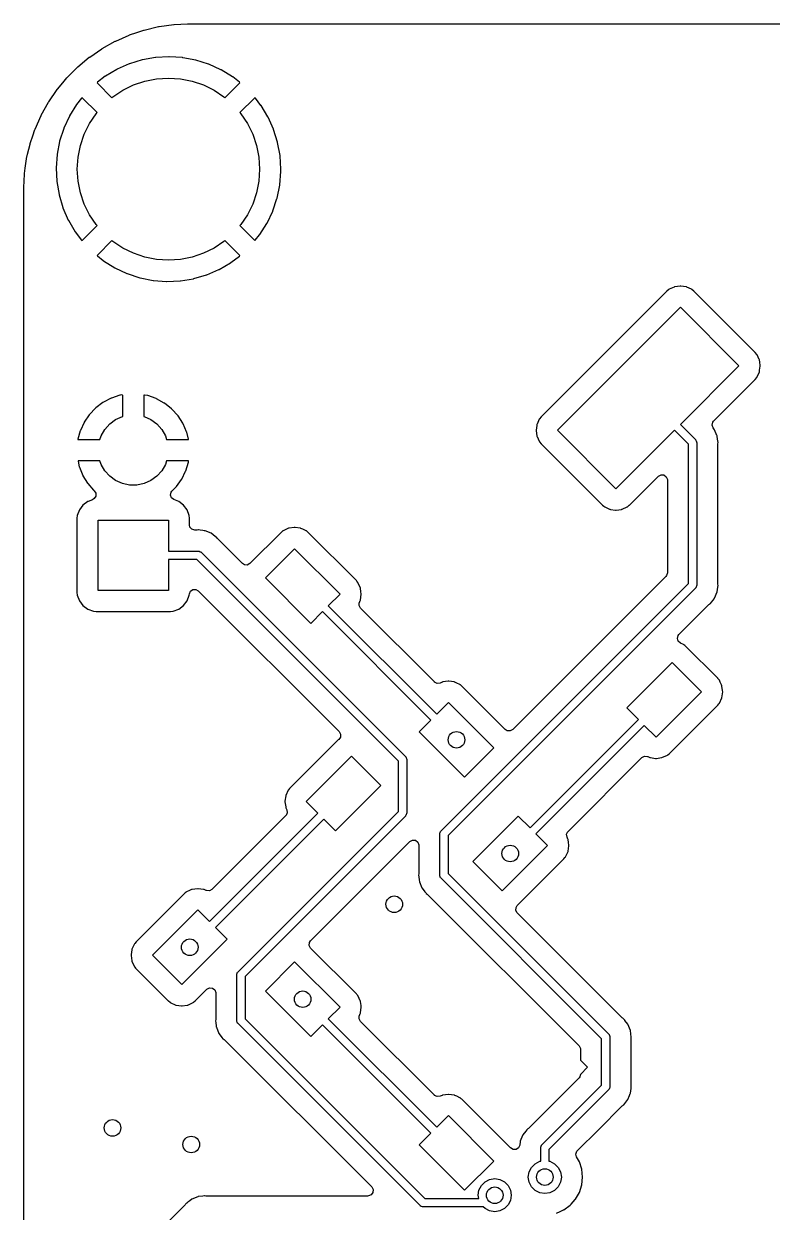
# Model space of a CAD drawing. Extents: x 1.41 to 5.4, y -5.53 to -2.36.
# Drawn here: x 1.412 to 2.123, y -3.49 to -2.36 of the extents above; entities that cross this region are included whole.
import ezdxf

# ---------------------------------------------------------------- set-up
doc = ezdxf.new("R2010")
doc.units = 0
doc.header["$MEASUREMENT"] = 0
doc.layers.add('BLACK', color=7, linetype='CONTINUOUS')

msp = doc.modelspace()

# ---------------------------------------------------------------- linework, layer by layer
at = {"layer": 'BLACK', "linetype": 'CONTINUOUS'}
for p, q in [((1.54025, -2.36249), (1.55417, -2.36054)), ((1.55417, -2.36054), (1.55463, -2.3605)), ((1.55463, -2.3605), (1.5672, -2.35992)), ((1.5672, -2.35992), (1.56819, -2.35997)), ((1.56819, -2.35997), (1.5683, -2.35999)), ((1.5683, -2.35999), (1.5683, -2.35999)), ((1.5683, -2.35999), (1.56865, -2.36005)), ((1.56865, -2.36005), (1.569, -2.36)), ((1.569, -2.36), (1.56989, -2.35988)), ((1.569, -2.36), (1.569, -2.36)), ((1.56989, -2.35988), (1.57054, -2.35984)), ((1.57054, -2.35984), (3.24154, -2.35984)), ((1.49905, -2.37623), (1.51191, -2.37055)), ((1.51191, -2.37055), (1.51234, -2.37038)), ((1.51234, -2.37038), (1.51901, -2.36815)), ((1.51901, -2.36815), (1.52567, -2.36591)), ((1.52567, -2.36591), (1.52611, -2.36579)), ((1.52611, -2.36579), (1.5398, -2.36257)), ((1.5398, -2.36257), (1.54025, -2.36249)), ((1.47437, -2.39146), (1.48597, -2.38351)), ((1.48597, -2.38351), (1.48636, -2.38327)), ((1.48636, -2.38327), (1.49864, -2.37643)), ((1.49864, -2.37643), (1.49905, -2.37623)), ((1.46319, -2.40071), (1.47401, -2.39173)), ((1.47401, -2.39173), (1.47437, -2.39146)), ((1.52414, -2.39422), (1.51213, -2.39788)), ((1.52443, -2.39415), (1.52414, -2.39422)), ((1.53679, -2.39196), (1.52443, -2.39415)), ((1.53709, -2.39192), (1.53679, -2.39196)), ((1.54962, -2.39123), (1.53709, -2.39192)), ((1.54992, -2.39123), (1.54962, -2.39123)), ((1.56245, -2.39205), (1.54992, -2.39123)), ((1.56275, -2.39209), (1.56245, -2.39205)), ((1.57509, -2.39441), (1.56275, -2.39209)), ((1.57538, -2.39449), (1.57509, -2.39441)), ((1.58735, -2.39827), (1.57538, -2.39449)), ((1.45291, -2.41096), (1.46285, -2.40102)), ((1.46285, -2.40102), (1.46319, -2.40071)), ((1.5001, -2.4032), (1.48931, -2.40962)), ((1.50036, -2.40306), (1.5001, -2.4032)), ((1.51184, -2.39798), (1.50036, -2.40306)), ((1.51213, -2.39788), (1.51184, -2.39798)), ((1.58763, -2.39838), (1.58735, -2.39827)), ((1.59906, -2.40358), (1.58763, -2.39838)), ((1.59932, -2.40371), (1.59906, -2.40358)), ((1.61004, -2.41025), (1.59932, -2.40371)), ((1.44362, -2.42212), (1.4488, -2.41588)), ((1.4488, -2.41588), (1.4526, -2.4113)), ((1.4526, -2.4113), (1.45291, -2.41096)), ((1.48175, -2.41542), (1.48141, -2.41588)), ((1.48141, -2.41588), (1.48167, -2.41635)), ((1.48167, -2.41635), (1.4955, -2.43018)), ((1.48906, -2.40978), (1.48175, -2.41542)), ((1.48931, -2.40962), (1.48906, -2.40978)), ((1.51607, -2.41801), (1.5268, -2.41437)), ((1.5268, -2.41437), (1.53791, -2.41216)), ((1.53791, -2.41216), (1.54921, -2.41142)), ((1.54921, -2.41142), (1.56052, -2.41216)), ((1.56052, -2.41216), (1.57163, -2.41437)), ((1.57163, -2.41437), (1.58236, -2.41801)), ((1.60292, -2.43018), (1.61671, -2.41639)), ((1.61029, -2.41042), (1.61004, -2.41025)), ((1.61668, -2.41546), (1.61029, -2.41042)), ((1.61699, -2.41588), (1.61668, -2.41546)), ((1.61671, -2.41639), (1.61699, -2.41588)), ((1.4354, -2.43408), (1.44335, -2.42248)), ((1.44335, -2.42248), (1.44362, -2.42212)), ((1.49649, -2.42932), (1.50591, -2.42302)), ((1.50591, -2.42302), (1.51607, -2.41801)), ((1.58236, -2.41801), (1.59252, -2.42302)), ((1.59252, -2.42302), (1.60194, -2.42932)), ((1.42832, -2.44675), (1.43516, -2.43447)), ((1.43516, -2.43447), (1.4354, -2.43408)), ((1.46175, -2.43674), (1.45516, -2.44743)), ((1.46192, -2.4365), (1.46175, -2.43674)), ((1.46665, -2.43056), (1.46192, -2.4365)), ((1.46707, -2.43026), (1.46665, -2.43056)), ((1.46758, -2.43054), (1.46707, -2.43026)), ((1.48136, -2.44432), (1.46758, -2.43054)), ((1.4955, -2.43018), (1.49649, -2.42932)), ((1.60194, -2.42932), (1.60292, -2.43018)), ((1.63089, -2.4305), (1.61707, -2.44432)), ((1.63135, -2.43024), (1.63089, -2.4305)), ((1.63181, -2.43058), (1.63135, -2.43024)), ((1.63714, -2.43742), (1.63181, -2.43058)), ((1.63731, -2.43766), (1.63714, -2.43742)), ((1.64379, -2.44842), (1.63731, -2.43766)), ((1.42244, -2.46002), (1.42812, -2.44716)), ((1.42812, -2.44716), (1.42832, -2.44675)), ((1.45502, -2.44769), (1.44976, -2.4591)), ((1.45516, -2.44743), (1.45502, -2.44769)), ((1.4742, -2.45472), (1.4805, -2.4453)), ((1.4805, -2.4453), (1.48136, -2.44432)), ((1.61707, -2.44432), (1.61793, -2.4453)), ((1.61793, -2.4453), (1.62422, -2.45472)), ((1.64393, -2.44868), (1.64379, -2.44842)), ((1.64907, -2.46014), (1.64393, -2.44868)), ((1.42031, -2.46629), (1.42227, -2.46045)), ((1.42227, -2.46045), (1.42244, -2.46002)), ((1.44965, -2.45938), (1.4458, -2.47133)), ((1.44976, -2.4591), (1.44965, -2.45938)), ((1.46919, -2.46489), (1.4742, -2.45472)), ((1.62422, -2.45472), (1.62923, -2.46489)), ((1.64917, -2.46042), (1.64907, -2.46014)), ((1.65289, -2.47241), (1.64917, -2.46042)), ((1.41768, -2.47422), (1.4178, -2.47378)), ((1.4178, -2.47378), (1.41817, -2.4727)), ((1.41817, -2.4727), (1.42031, -2.46629)), ((1.44573, -2.47162), (1.44335, -2.48394)), ((1.4458, -2.47133), (1.44573, -2.47162)), ((1.46555, -2.47561), (1.46919, -2.46489)), ((1.62923, -2.46489), (1.63288, -2.47561)), ((1.65297, -2.4727), (1.65289, -2.47241)), ((1.65522, -2.48505), (1.65297, -2.4727)), ((1.41446, -2.4879), (1.41542, -2.48385)), ((1.41542, -2.48385), (1.41768, -2.47422)), ((1.44331, -2.48424), (1.44242, -2.49676)), ((1.44335, -2.48394), (1.44331, -2.48424)), ((1.46334, -2.48673), (1.46555, -2.47561)), ((1.63288, -2.47561), (1.63509, -2.48673)), ((1.65526, -2.48535), (1.65522, -2.48505)), ((1.65602, -2.49794), (1.65526, -2.48535)), ((1.41316, -2.49706), (1.41438, -2.48835)), ((1.41438, -2.48835), (1.41446, -2.4879)), ((1.44242, -2.49676), (1.44242, -2.49706)), ((1.4626, -2.49803), (1.46334, -2.48673)), ((1.63509, -2.48673), (1.63583, -2.49803)), ((1.4118, -2.5156), (1.41239, -2.50273)), ((1.41239, -2.50273), (1.41243, -2.50228)), ((1.41243, -2.50228), (1.41316, -2.49706)), ((1.44242, -2.49706), (1.44304, -2.5096)), ((1.46334, -2.50934), (1.4626, -2.49803)), ((1.63583, -2.49803), (1.63509, -2.50934)), ((1.65497, -2.51293), (1.65599, -2.50036)), ((1.65599, -2.50036), (1.656, -2.50018)), ((1.656, -2.50018), (1.65602, -2.49812)), ((1.65602, -2.49812), (1.65602, -2.49794)), ((1.41173, -2.51895), (1.41179, -2.51819)), ((1.41173, -3.71657), (1.41173, -2.51895)), ((1.41179, -2.51819), (1.41188, -2.5176)), ((1.41183, -2.51647), (1.4118, -2.5156)), ((1.41194, -2.51725), (1.41183, -2.51647)), ((1.41188, -2.5176), (1.41194, -2.51725)), ((1.41188, -2.5176), (1.41188, -2.5176)), ((1.44304, -2.5096), (1.44307, -2.5099)), ((1.44307, -2.5099), (1.4452, -2.52227)), ((1.46555, -2.52045), (1.46334, -2.50934)), ((1.63509, -2.50934), (1.63288, -2.52045)), ((1.65241, -2.52553), (1.65493, -2.51323)), ((1.65493, -2.51323), (1.65497, -2.51293)), ((1.4452, -2.52227), (1.44527, -2.52256)), ((1.44527, -2.52256), (1.44887, -2.53459)), ((1.46919, -2.53118), (1.46555, -2.52045)), ((1.63288, -2.52045), (1.62923, -2.53118)), ((1.64836, -2.53773), (1.65233, -2.52582)), ((1.65233, -2.52582), (1.65241, -2.52553)), ((1.44887, -2.53459), (1.44897, -2.53487)), ((1.44897, -2.53487), (1.45399, -2.54638)), ((1.4742, -2.54134), (1.46919, -2.53118)), ((1.4805, -2.55076), (1.4742, -2.54134)), ((1.62422, -2.54134), (1.61793, -2.55076)), ((1.62923, -2.53118), (1.62422, -2.54134)), ((1.64287, -2.54935), (1.64825, -2.53801)), ((1.64825, -2.53801), (1.64836, -2.53773)), ((1.45399, -2.54638), (1.45412, -2.54665)), ((1.45412, -2.54665), (1.46048, -2.55747)), ((1.46752, -2.56558), (1.48136, -2.55174)), ((1.48136, -2.55174), (1.4805, -2.55076)), ((1.61793, -2.55076), (1.61707, -2.55174)), ((1.61707, -2.55174), (1.63084, -2.56551)), ((1.63603, -2.56023), (1.64273, -2.54961)), ((1.64273, -2.54961), (1.64287, -2.54935)), ((1.46048, -2.55747), (1.46065, -2.55772)), ((1.46065, -2.55772), (1.46659, -2.56551)), ((1.63176, -2.56551), (1.63586, -2.56047)), ((1.63586, -2.56047), (1.63603, -2.56023)), ((1.46659, -2.56551), (1.46705, -2.56584)), ((1.46705, -2.56584), (1.46752, -2.56558)), ((1.4955, -2.56588), (1.48173, -2.57966)), ((1.49649, -2.56675), (1.4955, -2.56588)), ((1.50591, -2.57304), (1.49649, -2.56675)), ((1.51607, -2.57805), (1.50591, -2.57304)), ((1.59252, -2.57304), (1.58236, -2.57805)), ((1.60194, -2.56675), (1.59252, -2.57304)), ((1.60292, -2.56588), (1.60194, -2.56675)), ((1.61677, -2.57973), (1.60292, -2.56588)), ((1.63084, -2.56551), (1.63135, -2.5658)), ((1.63135, -2.5658), (1.63176, -2.56551)), ((1.48173, -2.57966), (1.48144, -2.58017)), ((1.48144, -2.58017), (1.48174, -2.58058)), ((1.48174, -2.58058), (1.48722, -2.585)), ((1.48722, -2.585), (1.48747, -2.58517)), ((1.48747, -2.58517), (1.49812, -2.59182)), ((1.5268, -2.58169), (1.51607, -2.57805)), ((1.53791, -2.5839), (1.5268, -2.58169)), ((1.54921, -2.58465), (1.53791, -2.5839)), ((1.56052, -2.5839), (1.54921, -2.58465)), ((1.57163, -2.58169), (1.56052, -2.5839)), ((1.58236, -2.57805), (1.57163, -2.58169)), ((1.59733, -2.59338), (1.60819, -2.58707)), ((1.60819, -2.58707), (1.60844, -2.58691)), ((1.60844, -2.58691), (1.6167, -2.58066)), ((1.6167, -2.58066), (1.61704, -2.58022)), ((1.61704, -2.58022), (1.61677, -2.57973)), ((1.49812, -2.59182), (1.49838, -2.59196)), ((1.49838, -2.59196), (1.50976, -2.59728)), ((1.50976, -2.59728), (1.51004, -2.59739)), ((1.51004, -2.59739), (1.52197, -2.6013)), ((1.58553, -2.59847), (1.59707, -2.59351)), ((1.59707, -2.59351), (1.59733, -2.59338)), ((1.52197, -2.6013), (1.52226, -2.60137)), ((1.52226, -2.60137), (1.53457, -2.60382)), ((1.53457, -2.60382), (1.53487, -2.60386)), ((1.53487, -2.60386), (1.54739, -2.60482)), ((1.54739, -2.60482), (1.54768, -2.60482)), ((1.54768, -2.60482), (1.56023, -2.60426)), ((1.56023, -2.60426), (1.56052, -2.60423)), ((1.56052, -2.60423), (1.57291, -2.60217)), ((1.57291, -2.60217), (1.5732, -2.6021)), ((1.5732, -2.6021), (1.58525, -2.59857)), ((1.58525, -2.59857), (1.58553, -2.59847)), ((2.03533, -2.60921), (2.03035, -2.60992)), ((2.03568, -2.60916), (2.03533, -2.60921)), ((2.03603, -2.60921), (2.03568, -2.60916)), ((2.04101, -2.60992), (2.03603, -2.60921)), ((2.02286, -2.61389), (1.90326, -2.73349)), ((2.02478, -2.61235), (2.02286, -2.61389)), ((2.02506, -2.61222), (2.02478, -2.61235)), ((2.02507, -2.61222), (2.02506, -2.61222)), ((2.02968, -2.61012), (2.02507, -2.61222)), ((2.03, -2.60997), (2.02968, -2.61012)), ((2.02968, -2.61012), (2.02968, -2.61012)), ((2.03035, -2.60992), (2.03, -2.60997)), ((2.03035, -2.60992), (2.03035, -2.60992)), ((2.04136, -2.60997), (2.04101, -2.60992)), ((2.04101, -2.60992), (2.04101, -2.60992)), ((2.04168, -2.61012), (2.04136, -2.60997)), ((2.04629, -2.61222), (2.04168, -2.61012)), ((2.04168, -2.61012), (2.04168, -2.61012)), ((2.04658, -2.61235), (2.04629, -2.61222)), ((2.04629, -2.61222), (2.04629, -2.61222)), ((2.04849, -2.61389), (2.04658, -2.61235)), ((2.10685, -2.67225), (2.04849, -2.61389)), ((1.91876, -2.74631), (2.03568, -2.62939)), ((2.03568, -2.62939), (2.09136, -2.68506)), ((2.1084, -2.67417), (2.10685, -2.67225)), ((2.10852, -2.67445), (2.1084, -2.67417)), ((2.11062, -2.67907), (2.10852, -2.67445)), ((2.10852, -2.67445), (2.10852, -2.67445)), ((2.09136, -2.68506), (2.03568, -2.74074)), ((2.11077, -2.67939), (2.11062, -2.67907)), ((2.11082, -2.67974), (2.11077, -2.67939)), ((2.11104, -2.68127), (2.11082, -2.67974)), ((2.11082, -2.67974), (2.11082, -2.67974)), ((2.11098, -2.68928), (2.11153, -2.68541)), ((2.11158, -2.68506), (2.11104, -2.68127)), ((2.11153, -2.68541), (2.11158, -2.68506)), ((2.06724, -2.73749), (2.10685, -2.69788)), ((2.10685, -2.69788), (2.1084, -2.69596)), ((2.1084, -2.69596), (2.11077, -2.69074)), ((2.11077, -2.69074), (2.11098, -2.68928)), ((1.487, -2.71988), (1.48029, -2.72492)), ((1.48734, -2.71967), (1.487, -2.71988)), ((1.49478, -2.7158), (1.48734, -2.71967)), ((1.49515, -2.71564), (1.49478, -2.7158)), ((1.50312, -2.71303), (1.49515, -2.71564)), ((1.50352, -2.71294), (1.50312, -2.71303)), ((1.50503, -2.71271), (1.50352, -2.71294)), ((1.50559, -2.71279), (1.50503, -2.71271)), ((1.50575, -2.71331), (1.50559, -2.71279)), ((1.50575, -2.73326), (1.50575, -2.71331)), ((1.52593, -2.71281), (1.52575, -2.71339)), ((1.52575, -2.71339), (1.52575, -2.73326)), ((1.52645, -2.71275), (1.52593, -2.71281)), ((1.52925, -2.71325), (1.52645, -2.71275)), ((1.52964, -2.71336), (1.52925, -2.71325)), ((1.53755, -2.71616), (1.52964, -2.71336)), ((1.53792, -2.71632), (1.53755, -2.71616)), ((1.54526, -2.72037), (1.53792, -2.71632)), ((1.5456, -2.7206), (1.54526, -2.72037)), ((1.55218, -2.7258), (1.5456, -2.7206)), ((1.47394, -2.73156), (1.46922, -2.73849)), ((1.4742, -2.73125), (1.47394, -2.73156)), ((1.47999, -2.72519), (1.4742, -2.73125)), ((1.48029, -2.72492), (1.47999, -2.72519)), ((1.49902, -2.73618), (1.50541, -2.73333)), ((1.50541, -2.73333), (1.50575, -2.73326)), ((1.52575, -2.73326), (1.52609, -2.73333)), ((1.52609, -2.73333), (1.53248, -2.73618)), ((1.55247, -2.72607), (1.55218, -2.7258)), ((1.55812, -2.73227), (1.55247, -2.72607)), ((1.55836, -2.7326), (1.55812, -2.73227)), ((1.56292, -2.73964), (1.55836, -2.7326)), ((1.90326, -2.73349), (1.90172, -2.73541)), ((1.46902, -2.73884), (1.46549, -2.74645)), ((1.46922, -2.73849), (1.46902, -2.73884)), ((1.48867, -2.74549), (1.49336, -2.74029)), ((1.49336, -2.74029), (1.49902, -2.73618)), ((1.53248, -2.73618), (1.53814, -2.74029)), ((1.53814, -2.74029), (1.54282, -2.74549)), ((1.56311, -2.73999), (1.56292, -2.73964)), ((1.56645, -2.74768), (1.56311, -2.73999)), ((1.8992, -2.74161), (1.89853, -2.74631)), ((1.89929, -2.74098), (1.8992, -2.74161)), ((1.89934, -2.74063), (1.89929, -2.74098)), ((1.89929, -2.74098), (1.89929, -2.74098)), ((1.89949, -2.74031), (1.89934, -2.74063)), ((1.90159, -2.73569), (1.89949, -2.74031)), ((1.90172, -2.73541), (1.90159, -2.73569)), ((1.90159, -2.73569), (1.90159, -2.73569)), ((2.03568, -2.74074), (2.05003, -2.75509)), ((2.0658, -2.74141), (2.06636, -2.73868)), ((2.06681, -2.74402), (2.0658, -2.74141)), ((2.06636, -2.73868), (2.06724, -2.73749)), ((2.06817, -2.74579), (2.06681, -2.74402)), ((1.46535, -2.74683), (1.46316, -2.75469)), ((1.46316, -2.75469), (1.46322, -2.75502)), ((1.46322, -2.75502), (1.46371, -2.75516)), ((1.46371, -2.75516), (1.484, -2.75516)), ((1.46549, -2.74645), (1.46535, -2.74683)), ((1.484, -2.75516), (1.48518, -2.75155)), ((1.48518, -2.75155), (1.48867, -2.74549)), ((1.54282, -2.74549), (1.54632, -2.75155)), ((1.54632, -2.75155), (1.54749, -2.75516)), ((1.54749, -2.75516), (1.56765, -2.75516)), ((1.56658, -2.74807), (1.56645, -2.74768)), ((1.56824, -2.75464), (1.56658, -2.74807)), ((1.56765, -2.75516), (1.56818, -2.755)), ((1.56818, -2.755), (1.56824, -2.75464)), ((1.89853, -2.74631), (1.89858, -2.74666)), ((1.89858, -2.74666), (1.89929, -2.75162)), ((1.89929, -2.75162), (1.89934, -2.75199)), ((1.89934, -2.75199), (1.89949, -2.75231)), ((1.89949, -2.75231), (1.89949, -2.75231)), ((1.89949, -2.75231), (1.90152, -2.75678)), ((1.97443, -2.80199), (1.91876, -2.74631)), ((2.03011, -2.74631), (1.97443, -2.80199)), ((2.04331, -2.7595), (2.03011, -2.74631)), ((2.05003, -2.75509), (2.05017, -2.75537)), ((2.05017, -2.75537), (2.05043, -2.75556)), ((2.05043, -2.75556), (2.05071, -2.75644)), ((2.05071, -2.75644), (2.05113, -2.75726)), ((2.07044, -2.75128), (2.06817, -2.74579)), ((2.07058, -2.75162), (2.07044, -2.75128)), ((2.07063, -2.75194), (2.07058, -2.75162)), ((2.07099, -2.75469), (2.07063, -2.75194)), ((2.07063, -2.75194), (2.07063, -2.75194)), ((2.0712, -2.7563), (2.07099, -2.75469)), ((2.07141, -2.75787), (2.0712, -2.7563)), ((2.0712, -2.7563), (2.0712, -2.7563)), ((1.90152, -2.75678), (1.90172, -2.75721)), ((1.90172, -2.75721), (1.90326, -2.75912)), ((1.90326, -2.75912), (1.96162, -2.81748)), ((2.04331, -2.89207), (2.04331, -2.7595)), ((2.05113, -2.75726), (2.05108, -2.75757)), ((2.05108, -2.75757), (2.05118, -2.75787)), ((2.05118, -2.75787), (2.05118, -2.8937)), ((2.0712, -2.75977), (2.07124, -2.75912)), ((2.0712, -2.89181), (2.0712, -2.75977)), ((2.07124, -2.75912), (2.07126, -2.75902)), ((2.07126, -2.75902), (2.07141, -2.75787)), ((1.46337, -2.77531), (1.46332, -2.77571)), ((1.46332, -2.77571), (1.46451, -2.781)), ((1.46391, -2.77516), (1.46337, -2.77531)), ((1.484, -2.77516), (1.46391, -2.77516)), ((1.48518, -2.77877), (1.484, -2.77516)), ((1.48867, -2.78483), (1.48518, -2.77877)), ((1.54632, -2.77877), (1.54282, -2.78483)), ((1.54749, -2.77516), (1.54632, -2.77877)), ((1.56766, -2.77516), (1.54749, -2.77516)), ((1.56569, -2.78471), (1.56813, -2.77669)), ((1.56818, -2.77531), (1.56766, -2.77516)), ((1.56813, -2.77669), (1.56821, -2.77629)), ((1.56827, -2.77586), (1.56818, -2.77531)), ((1.56821, -2.77629), (1.56827, -2.77586)), ((1.46451, -2.781), (1.46463, -2.78139)), ((1.46463, -2.78139), (1.46779, -2.78916)), ((1.46779, -2.78916), (1.46797, -2.78952)), ((1.46797, -2.78952), (1.47235, -2.79667)), ((1.49336, -2.79003), (1.48867, -2.78483)), ((1.49902, -2.79414), (1.49336, -2.79003)), ((1.53814, -2.79003), (1.53248, -2.79414)), ((1.54282, -2.78483), (1.53814, -2.79003)), ((1.56182, -2.79261), (1.56554, -2.78509)), ((1.56554, -2.78509), (1.56569, -2.78471)), ((1.98725, -2.81748), (2.01482, -2.78991)), ((2.01482, -2.78991), (2.01727, -2.78857)), ((2.01727, -2.78857), (2.02006, -2.78877)), ((2.02006, -2.78877), (2.0223, -2.79045)), ((2.0223, -2.79045), (2.02327, -2.79307)), ((1.47235, -2.79667), (1.47259, -2.797)), ((1.47259, -2.797), (1.47808, -2.80333)), ((1.50541, -2.79698), (1.49902, -2.79414)), ((1.51225, -2.79844), (1.50541, -2.79698)), ((1.51925, -2.79844), (1.51225, -2.79844)), ((1.52609, -2.79698), (1.51925, -2.79844)), ((1.53248, -2.79414), (1.52609, -2.79698)), ((1.55248, -2.80404), (1.55646, -2.80007)), ((1.55646, -2.80007), (1.55672, -2.79976)), ((1.55672, -2.79976), (1.56161, -2.79295)), ((1.56161, -2.79295), (1.56182, -2.79261)), ((2.02327, -2.79307), (2.02329, -2.79342)), ((2.02329, -2.79342), (2.02329, -2.88172)), ((1.47714, -2.81224), (1.4729, -2.81383)), ((1.47872, -2.81128), (1.47714, -2.81224)), ((1.47808, -2.80333), (1.47837, -2.80362)), ((1.47837, -2.80362), (1.47856, -2.80378)), ((1.47856, -2.80378), (1.48012, -2.8061)), ((1.48018, -2.80889), (1.47872, -2.81128)), ((1.48012, -2.8061), (1.48018, -2.80889)), ((1.55103, -2.8079), (1.55163, -2.80517)), ((1.552, -2.81052), (1.55103, -2.8079)), ((1.55163, -2.80517), (1.55248, -2.80404)), ((1.55424, -2.8122), (1.552, -2.81052)), ((1.55893, -2.81395), (1.55424, -2.8122)), ((1.46454, -2.82198), (1.46253, -2.82735)), ((1.46798, -2.81739), (1.46454, -2.82198)), ((1.47257, -2.81395), (1.46798, -2.81739)), ((1.4729, -2.81383), (1.47257, -2.81395)), ((1.4729, -2.81383), (1.4729, -2.81383)), ((1.56351, -2.81739), (1.55893, -2.81395)), ((1.56695, -2.82198), (1.56351, -2.81739)), ((1.56897, -2.82735), (1.56695, -2.82198)), ((1.96162, -2.81748), (1.96172, -2.81757)), ((1.96172, -2.81757), (1.96172, -2.81757)), ((1.96172, -2.81757), (1.96277, -2.81841)), ((1.96277, -2.81841), (1.96354, -2.81903)), ((1.96354, -2.81903), (1.96382, -2.81915)), ((1.96382, -2.81915), (1.96382, -2.81915)), ((1.96382, -2.81915), (1.96844, -2.82125)), ((1.96844, -2.82125), (1.96876, -2.8214)), ((1.96876, -2.8214), (1.96911, -2.82145)), ((1.96911, -2.82145), (1.96911, -2.82145)), ((1.96911, -2.82145), (1.97408, -2.82216)), ((1.97408, -2.82216), (1.97443, -2.82221)), ((1.97443, -2.82221), (1.97478, -2.82216)), ((1.97478, -2.82216), (1.97976, -2.82145)), ((1.97976, -2.82145), (1.98011, -2.8214)), ((1.97976, -2.82145), (1.97976, -2.82145)), ((1.98011, -2.8214), (1.98043, -2.82125)), ((1.98043, -2.82125), (1.98505, -2.81915)), ((1.98505, -2.81915), (1.98533, -2.81903)), ((1.98505, -2.81915), (1.98505, -2.81915)), ((1.98533, -2.81903), (1.9861, -2.81841)), ((1.9861, -2.81841), (1.98714, -2.81757)), ((1.98714, -2.81757), (1.98725, -2.81748)), ((1.98714, -2.81757), (1.98714, -2.81757)), ((1.46253, -2.82735), (1.46226, -2.8298)), ((1.46226, -2.8298), (1.46226, -2.90052)), ((1.48228, -2.89862), (1.48228, -2.83169)), ((1.48228, -2.83169), (1.54921, -2.83169)), ((1.54921, -2.83169), (1.54921, -2.86122)), ((1.56923, -2.8298), (1.56897, -2.82735)), ((1.56923, -2.83624), (1.56923, -2.8298)), ((1.56968, -2.8383), (1.56923, -2.83624)), ((1.57151, -2.84041), (1.56968, -2.8383)), ((1.57419, -2.8412), (1.57151, -2.84041)), ((1.57586, -2.8412), (1.57419, -2.8412)), ((1.57651, -2.84116), (1.57586, -2.8412)), ((1.57776, -2.84099), (1.57651, -2.84116)), ((1.57808, -2.84104), (1.57776, -2.84099)), ((1.57933, -2.8412), (1.57808, -2.84104)), ((1.58202, -2.84156), (1.57933, -2.8412)), ((1.57933, -2.8412), (1.57933, -2.8412)), ((1.57933, -2.8412), (1.57933, -2.8412)), ((1.58325, -2.84172), (1.58202, -2.84156)), ((1.58369, -2.84177), (1.58325, -2.84172)), ((1.58401, -2.84182), (1.58369, -2.84177)), ((1.58369, -2.84177), (1.58369, -2.84177)), ((1.58984, -2.84423), (1.58401, -2.84182)), ((1.59359, -2.84711), (1.58984, -2.84423)), ((1.65629, -2.84335), (1.62657, -2.87307)), ((1.65695, -2.84282), (1.65629, -2.84335)), ((1.65797, -2.842), (1.65695, -2.84282)), ((1.65821, -2.84181), (1.65797, -2.842)), ((1.65797, -2.842), (1.65797, -2.842)), ((1.66343, -2.83943), (1.65821, -2.84181)), ((1.66378, -2.83938), (1.66343, -2.83943)), ((1.66876, -2.83867), (1.66378, -2.83938)), ((1.66378, -2.83938), (1.66378, -2.83938)), ((1.66911, -2.83862), (1.66876, -2.83867)), ((1.66946, -2.83867), (1.66911, -2.83862)), ((1.67443, -2.83938), (1.66946, -2.83867)), ((1.67478, -2.83943), (1.67443, -2.83938)), ((1.67443, -2.83938), (1.67443, -2.83938)), ((1.6751, -2.83958), (1.67478, -2.83943)), ((1.67694, -2.84041), (1.6751, -2.83958)), ((1.6751, -2.83958), (1.6751, -2.83958)), ((1.68, -2.84181), (1.67694, -2.84041)), ((1.68025, -2.842), (1.68, -2.84181)), ((1.68126, -2.84282), (1.68025, -2.842)), ((1.68025, -2.842), (1.68025, -2.842)), ((1.68192, -2.84335), (1.68126, -2.84282)), ((1.72775, -2.88918), (1.68192, -2.84335)), ((1.59484, -2.84807), (1.59359, -2.84711)), ((1.59359, -2.84711), (1.59359, -2.84711)), ((1.59504, -2.84833), (1.59484, -2.84807)), ((1.59561, -2.84907), (1.59504, -2.84833)), ((1.59604, -2.84956), (1.59561, -2.84907)), ((1.61955, -2.87307), (1.59604, -2.84956)), ((1.54921, -2.86122), (1.57776, -2.86122)), ((1.57613, -2.86909), (1.54921, -2.86909)), ((1.54921, -2.86909), (1.54921, -2.89862)), ((1.76772, -3.06069), (1.57613, -2.86909)), ((1.57776, -2.86122), (1.57806, -2.86132)), ((1.57806, -2.86132), (1.57837, -2.86127)), ((1.57837, -2.86127), (1.57919, -2.86169)), ((1.57919, -2.86169), (1.58007, -2.86197)), ((1.58007, -2.86197), (1.58026, -2.86223)), ((1.58026, -2.86223), (1.58054, -2.86237)), ((1.58054, -2.86237), (1.77444, -3.05627)), ((1.64127, -2.88669), (1.66911, -2.85885)), ((1.66911, -2.85885), (1.71226, -2.902)), ((1.62133, -2.87421), (1.61955, -2.87307)), ((1.62411, -2.87441), (1.62133, -2.87421)), ((1.62657, -2.87307), (1.62411, -2.87441)), ((1.68442, -2.92984), (1.64127, -2.88669)), ((1.72828, -2.88984), (1.72775, -2.88918)), ((1.7291, -2.89086), (1.72828, -2.88984)), ((1.7293, -2.8911), (1.7291, -2.89086)), ((1.7291, -2.89086), (1.7291, -2.89086)), ((1.73167, -2.89632), (1.7293, -2.8911)), ((1.80824, -3.12714), (2.04331, -2.89207)), ((2.02183, -2.88523), (1.94806, -2.95901)), ((2.0225, -2.8844), (2.02183, -2.88523)), ((2.02329, -2.88172), (2.0225, -2.8844)), ((2.07124, -2.89245), (2.0712, -2.89181)), ((1.46226, -2.90052), (1.46253, -2.90297)), ((1.46253, -2.90297), (1.46454, -2.90833)), ((1.54921, -2.89862), (1.48228, -2.89862)), ((1.56695, -2.90833), (1.56897, -2.90297)), ((1.56897, -2.90297), (1.56909, -2.90179)), ((1.56909, -2.90179), (1.57017, -2.89921)), ((1.57017, -2.89921), (1.57246, -2.89761)), ((1.57246, -2.89761), (1.57526, -2.89752)), ((1.57526, -2.89752), (1.57753, -2.89882)), ((1.57753, -2.89882), (1.71144, -3.03272)), ((1.71226, -2.902), (1.70112, -2.91313)), ((1.73172, -2.89667), (1.73167, -2.89632)), ((1.73167, -2.90767), (1.73248, -2.902)), ((1.73214, -2.89963), (1.73172, -2.89667)), ((1.73172, -2.89667), (1.73172, -2.89667)), ((1.73248, -2.902), (1.73214, -2.89963)), ((2.05003, -2.89648), (1.81496, -3.13155)), ((2.05017, -2.8962), (2.05003, -2.89648)), ((2.05043, -2.89601), (2.05017, -2.8962)), ((2.05071, -2.89514), (2.05043, -2.89601)), ((2.05113, -2.89432), (2.05071, -2.89514)), ((2.05118, -2.8937), (2.05108, -2.894)), ((2.05108, -2.894), (2.05113, -2.89432)), ((2.06817, -2.90578), (2.07058, -2.89995)), ((2.07058, -2.89995), (2.0712, -2.89527)), ((2.0712, -2.89527), (2.07141, -2.8937)), ((2.0712, -2.89527), (2.0712, -2.89527)), ((2.07141, -2.8937), (2.07124, -2.89245)), ((1.46454, -2.90833), (1.46798, -2.91292)), ((1.46798, -2.91292), (1.47257, -2.91636)), ((1.55893, -2.91636), (1.56351, -2.91292)), ((1.56351, -2.91292), (1.56695, -2.90833)), ((1.70112, -2.91313), (1.80412, -3.01614)), ((1.73036, -2.91294), (1.73055, -2.91015)), ((1.7317, -2.91539), (1.73036, -2.91294)), ((1.73055, -2.91015), (1.73069, -2.90983)), ((1.73069, -2.90983), (1.73152, -2.908)), ((1.73152, -2.908), (1.73167, -2.90767)), ((1.73152, -2.908), (1.73152, -2.908)), ((2.03428, -2.94055), (2.06284, -2.91198)), ((2.06284, -2.91198), (2.06333, -2.91155)), ((2.06333, -2.91155), (2.06407, -2.91098)), ((2.06407, -2.91098), (2.06433, -2.91079)), ((2.06433, -2.91079), (2.06529, -2.90953)), ((2.06529, -2.90953), (2.06672, -2.90767)), ((2.06529, -2.90953), (2.06529, -2.90953)), ((2.06672, -2.90767), (2.06768, -2.90642)), ((2.06768, -2.90642), (2.06817, -2.90578)), ((1.47257, -2.91636), (1.47794, -2.91838)), ((1.47794, -2.91838), (1.48039, -2.91864)), ((1.48039, -2.91864), (1.55111, -2.91864)), ((1.55111, -2.91864), (1.55356, -2.91838)), ((1.55356, -2.91838), (1.55893, -2.91636)), ((1.69555, -2.9187), (1.68442, -2.92984)), ((1.79856, -3.0217), (1.69555, -2.9187)), ((1.80186, -2.98556), (1.7317, -2.91539)), ((2.03282, -2.94406), (2.03361, -2.94138)), ((2.03362, -2.94674), (2.03282, -2.94406)), ((2.03361, -2.94138), (2.03428, -2.94055)), ((2.03573, -2.94857), (2.03362, -2.94674)), ((2.03871, -2.94993), (2.03573, -2.94857)), ((1.94806, -2.95901), (1.87633, -3.03074)), ((2.03895, -2.95012), (2.03871, -2.94993)), ((2.03997, -2.95094), (2.03895, -2.95012)), ((2.03895, -2.95012), (2.03895, -2.95012)), ((2.04063, -2.95147), (2.03997, -2.95094)), ((2.07115, -2.98199), (2.04063, -2.95147)), ((1.98466, -3.01012), (2.02781, -2.96697)), ((2.02781, -2.96697), (2.05565, -2.9948)), ((2.07123, -2.98209), (2.07115, -2.98199)), ((2.0725, -2.98366), (2.07123, -2.98209)), ((1.80212, -2.9858), (1.80186, -2.98556)), ((1.80466, -2.98696), (1.80212, -2.9858)), ((1.80742, -2.98657), (1.80466, -2.98696)), ((1.80926, -2.98573), (1.80742, -2.98657)), ((1.80958, -2.98559), (1.80926, -2.98573)), ((1.80926, -2.98573), (1.80926, -2.98573)), ((1.80993, -2.98554), (1.80958, -2.98559)), ((1.81491, -2.98483), (1.80993, -2.98554)), ((1.80993, -2.98554), (1.80993, -2.98554)), ((1.81526, -2.98478), (1.81491, -2.98483)), ((1.81561, -2.98483), (1.81526, -2.98478)), ((1.82059, -2.98554), (1.81561, -2.98483)), ((1.82094, -2.98559), (1.82059, -2.98554)), ((1.82059, -2.98554), (1.82059, -2.98554)), ((1.82126, -2.98573), (1.82094, -2.98559)), ((1.8231, -2.98657), (1.82126, -2.98573)), ((1.82126, -2.98573), (1.82126, -2.98573)), ((1.82616, -2.98796), (1.8231, -2.98657)), ((1.8264, -2.98816), (1.82616, -2.98796)), ((1.82658, -2.98831), (1.8264, -2.98816)), ((1.8264, -2.98816), (1.8264, -2.98816)), ((1.82808, -2.98951), (1.82658, -2.98831)), ((1.86931, -3.03074), (1.82808, -2.98951)), ((2.07269, -2.98391), (2.0725, -2.98366)), ((2.0725, -2.98366), (2.0725, -2.98366)), ((2.07352, -2.98573), (2.07269, -2.98391)), ((2.07469, -2.98831), (2.07352, -2.98573)), ((2.07506, -2.98913), (2.07469, -2.98831)), ((2.07511, -2.98948), (2.07506, -2.98913)), ((2.0757, -2.99354), (2.07511, -2.98948)), ((2.07511, -2.98948), (2.07511, -2.98948)), ((2.07588, -2.9948), (2.0757, -2.99354)), ((1.80412, -3.01614), (1.81526, -3.005)), ((1.81526, -3.005), (1.85841, -3.04815)), ((2.05565, -2.9948), (2.0125, -3.03795)), ((2.07269, -3.0057), (2.07506, -3.00048)), ((2.07506, -3.00048), (2.07588, -2.9948)), ((1.9958, -3.02125), (1.98466, -3.01012)), ((2.02532, -3.05345), (2.07115, -3.00762)), ((2.07115, -3.00762), (2.07224, -3.00626)), ((2.07224, -3.00626), (2.0725, -3.00594)), ((2.0725, -3.00594), (2.07269, -3.0057)), ((2.0725, -3.00594), (2.0725, -3.00594)), ((1.78742, -3.03284), (1.79856, -3.0217)), ((1.89279, -3.12425), (1.9958, -3.02125)), ((2.00137, -3.02682), (1.89836, -3.12982)), ((2.0125, -3.03795), (2.00137, -3.02682)), ((1.71258, -3.03796), (1.71104, -3.04009)), ((1.71144, -3.03272), (1.71278, -3.03517)), ((1.71278, -3.03517), (1.71258, -3.03796)), ((1.83057, -3.07599), (1.78742, -3.03284)), ((1.87108, -3.03188), (1.86931, -3.03074)), ((1.87387, -3.03208), (1.87108, -3.03188)), ((1.87633, -3.03074), (1.87387, -3.03208)), ((1.71046, -3.04055), (1.66463, -3.08638)), ((1.71104, -3.04009), (1.71046, -3.04055)), ((1.85841, -3.04815), (1.83057, -3.07599)), ((1.68013, -3.0992), (1.72328, -3.05605)), ((1.72328, -3.05605), (1.75112, -3.08389)), ((1.76772, -3.10861), (1.76772, -3.06069)), ((1.77444, -3.05627), (1.77458, -3.05655)), ((1.77458, -3.05655), (1.77484, -3.05674)), ((1.77484, -3.05674), (1.77512, -3.05762)), ((1.77512, -3.05762), (1.77554, -3.05844)), ((1.77554, -3.05844), (1.77549, -3.05875)), ((1.77549, -3.05875), (1.77559, -3.05906)), ((1.77559, -3.05906), (1.77559, -3.11024)), ((1.92894, -3.12756), (1.9991, -3.05739)), ((1.9991, -3.05739), (2.00156, -3.05605)), ((2.00156, -3.05605), (2.00435, -3.05625)), ((2.00435, -3.05625), (2.00467, -3.05638)), ((2.00467, -3.05638), (2.0065, -3.05722)), ((2.0065, -3.05722), (2.0065, -3.05722)), ((2.0065, -3.05722), (2.00683, -3.05737)), ((2.00683, -3.05737), (2.00717, -3.05742)), ((2.00717, -3.05742), (2.00717, -3.05742)), ((2.00717, -3.05742), (2.01215, -3.05813)), ((2.01215, -3.05813), (2.0125, -3.05818)), ((2.0125, -3.05818), (2.01285, -3.05813)), ((2.01285, -3.05813), (2.01783, -3.05742)), ((2.01783, -3.05742), (2.01818, -3.05737)), ((2.01783, -3.05742), (2.01783, -3.05742)), ((2.01818, -3.05737), (2.0234, -3.05499)), ((2.0234, -3.05499), (2.02364, -3.0548)), ((2.02364, -3.0548), (2.02521, -3.05353)), ((2.02364, -3.0548), (2.02364, -3.0548)), ((2.02521, -3.05353), (2.02532, -3.05345)), ((1.75112, -3.08389), (1.70797, -3.12704)), ((1.66067, -3.09387), (1.65995, -3.09885)), ((1.66072, -3.09352), (1.66067, -3.09387)), ((1.66067, -3.09387), (1.66067, -3.09387)), ((1.66309, -3.0883), (1.66072, -3.09352)), ((1.66329, -3.08806), (1.66309, -3.0883)), ((1.6642, -3.08692), (1.66329, -3.08806)), ((1.66329, -3.08806), (1.66329, -3.08806)), ((1.66463, -3.08638), (1.6642, -3.08692)), ((1.65995, -3.09885), (1.6599, -3.0992)), ((1.6599, -3.0992), (1.65995, -3.09955)), ((1.65995, -3.09955), (1.66064, -3.10434)), ((1.66064, -3.10434), (1.66072, -3.10488)), ((1.66072, -3.10488), (1.66086, -3.1052)), ((1.66086, -3.1052), (1.66086, -3.1052)), ((1.66086, -3.1052), (1.6617, -3.10704)), ((1.69127, -3.11034), (1.68013, -3.0992)), ((1.58826, -3.21334), (1.69127, -3.11034)), ((1.66069, -3.1126), (1.59052, -3.18276)), ((1.69683, -3.1159), (1.59383, -3.21891)), ((1.61533, -3.261), (1.76772, -3.10861)), ((1.77444, -3.11302), (1.62205, -3.26541)), ((1.66093, -3.11234), (1.66069, -3.1126)), ((1.66209, -3.1098), (1.66093, -3.11234)), ((1.6617, -3.10704), (1.66209, -3.1098)), ((1.70797, -3.12704), (1.69683, -3.1159)), ((1.77458, -3.11274), (1.77444, -3.11302)), ((1.77484, -3.11255), (1.77458, -3.11274)), ((1.77512, -3.11167), (1.77484, -3.11255)), ((1.77554, -3.11085), (1.77512, -3.11167)), ((1.77559, -3.11024), (1.77549, -3.11054)), ((1.77549, -3.11054), (1.77554, -3.11085)), ((1.83851, -3.15627), (1.88166, -3.11312)), ((1.88166, -3.11312), (1.89279, -3.12425)), ((1.80714, -3.12931), (1.80755, -3.12848)), ((1.80718, -3.12962), (1.80714, -3.12931)), ((1.80755, -3.12848), (1.80784, -3.12761)), ((1.80784, -3.12761), (1.8081, -3.12742)), ((1.8081, -3.12742), (1.80824, -3.12714)), ((1.92754, -3.13035), (1.9287, -3.12781)), ((1.9287, -3.12781), (1.92894, -3.12756)), ((1.6843, -3.23147), (1.7786, -3.13717)), ((1.7786, -3.13717), (1.78105, -3.13583)), ((1.78105, -3.13583), (1.78384, -3.13603)), ((1.78384, -3.13603), (1.78608, -3.13771)), ((1.78608, -3.13771), (1.78705, -3.14032)), ((1.78705, -3.14032), (1.78707, -3.14068)), ((1.78707, -3.14068), (1.78707, -3.1674)), ((1.80709, -3.12992), (1.80718, -3.12962)), ((1.80709, -3.16929), (1.80709, -3.12992)), ((1.81496, -3.13155), (1.81496, -3.16766)), ((1.89836, -3.12982), (1.9095, -3.14096)), ((1.92793, -3.13312), (1.92754, -3.13035)), ((1.92876, -3.13496), (1.92793, -3.13312)), ((1.92891, -3.13528), (1.92876, -3.13496)), ((1.92876, -3.13496), (1.92876, -3.13496)), ((1.92896, -3.13563), (1.92891, -3.13528)), ((1.92926, -3.13771), (1.92896, -3.13563)), ((1.92896, -3.13563), (1.92896, -3.13563)), ((1.92972, -3.14096), (1.92926, -3.13771)), ((1.9095, -3.14096), (1.86635, -3.18411)), ((1.92634, -3.1521), (1.92654, -3.15185)), ((1.92654, -3.15185), (1.92891, -3.14663)), ((1.92891, -3.14663), (1.92897, -3.14622)), ((1.92897, -3.14622), (1.92967, -3.14131)), ((1.92967, -3.14131), (1.92972, -3.14096)), ((1.86635, -3.18411), (1.83851, -3.15627)), ((1.8807, -3.19807), (1.92499, -3.15377)), ((1.92499, -3.15377), (1.92602, -3.1525)), ((1.92602, -3.1525), (1.92634, -3.1521)), ((1.92634, -3.1521), (1.92634, -3.1521)), ((1.78702, -3.16804), (1.78686, -3.16929)), ((1.78686, -3.16929), (1.78707, -3.17086)), ((1.78707, -3.1674), (1.78702, -3.16804)), ((1.78707, -3.17086), (1.78707, -3.17086)), ((1.78707, -3.17086), (1.78742, -3.17358)), ((1.78742, -3.17358), (1.78768, -3.17555)), ((1.80718, -3.16959), (1.80709, -3.16929)), ((1.80714, -3.16991), (1.80718, -3.16959)), ((1.80755, -3.17073), (1.80714, -3.16991)), ((1.80784, -3.17161), (1.80755, -3.17073)), ((1.8081, -3.17179), (1.80784, -3.17161)), ((1.80824, -3.17208), (1.8081, -3.17179)), ((1.96084, -3.32468), (1.80824, -3.17208)), ((1.81496, -3.16766), (1.96756, -3.32026)), ((1.56599, -3.18536), (1.56504, -3.18612)), ((1.56623, -3.18516), (1.56599, -3.18536)), ((1.56599, -3.18536), (1.56599, -3.18536)), ((1.56929, -3.18377), (1.56623, -3.18516)), ((1.57113, -3.18294), (1.56929, -3.18377)), ((1.57145, -3.18279), (1.57113, -3.18294)), ((1.57113, -3.18294), (1.57113, -3.18294)), ((1.5718, -3.18274), (1.57145, -3.18279)), ((1.57678, -3.18203), (1.5718, -3.18274)), ((1.5718, -3.18274), (1.5718, -3.18274)), ((1.57713, -3.18198), (1.57678, -3.18203)), ((1.57748, -3.18203), (1.57713, -3.18198)), ((1.58245, -3.18274), (1.57748, -3.18203)), ((1.5828, -3.18279), (1.58245, -3.18274)), ((1.58245, -3.18274), (1.58245, -3.18274)), ((1.58312, -3.18294), (1.5828, -3.18279)), ((1.58496, -3.18377), (1.58312, -3.18294)), ((1.58312, -3.18294), (1.58312, -3.18294)), ((1.58528, -3.1839), (1.58496, -3.18377)), ((1.58807, -3.1841), (1.58528, -3.1839)), ((1.59052, -3.18276), (1.58807, -3.1841)), ((1.78768, -3.17555), (1.7901, -3.18137)), ((1.7901, -3.18137), (1.7903, -3.18163)), ((1.7903, -3.18163), (1.7903, -3.18163)), ((1.7903, -3.18163), (1.79297, -3.18512)), ((1.79297, -3.18512), (1.79297, -3.18512)), ((1.79297, -3.18512), (1.79394, -3.18638)), ((1.56431, -3.18671), (1.51848, -3.23254)), ((1.56504, -3.18612), (1.56431, -3.18671)), ((1.79394, -3.18638), (1.7942, -3.18658)), ((1.7942, -3.18658), (1.79494, -3.18714)), ((1.79494, -3.18714), (1.79542, -3.18757)), ((1.79542, -3.18757), (1.93937, -3.33152)), ((1.53398, -3.24535), (1.57713, -3.2022)), ((1.57713, -3.2022), (1.58826, -3.21334)), ((1.87936, -3.20263), (1.87956, -3.19984)), ((1.8807, -3.20509), (1.87936, -3.20263)), ((1.87956, -3.19984), (1.8807, -3.19807)), ((1.98038, -3.30477), (1.8807, -3.20509)), ((1.59383, -3.21891), (1.60497, -3.23004)), ((1.60497, -3.23004), (1.56182, -3.27319)), ((1.51451, -3.24003), (1.51387, -3.24454)), ((1.51456, -3.23968), (1.51451, -3.24003)), ((1.51451, -3.24003), (1.51451, -3.24003)), ((1.51694, -3.23446), (1.51456, -3.23968)), ((1.51713, -3.23421), (1.51694, -3.23446)), ((1.5184, -3.23264), (1.51713, -3.23421)), ((1.51713, -3.23421), (1.51713, -3.23421)), ((1.51848, -3.23254), (1.5184, -3.23264)), ((1.68296, -3.23603), (1.68316, -3.23324)), ((1.6843, -3.23849), (1.68296, -3.23603)), ((1.68316, -3.23324), (1.6843, -3.23147)), ((1.72775, -3.28194), (1.6843, -3.23849)), ((1.51387, -3.24454), (1.51375, -3.24535)), ((1.51375, -3.24535), (1.5138, -3.2457)), ((1.5138, -3.2457), (1.51451, -3.25065)), ((1.51451, -3.25065), (1.51456, -3.25103)), ((1.51456, -3.25103), (1.51694, -3.25625)), ((1.56182, -3.27319), (1.53398, -3.24535)), ((1.64127, -3.27944), (1.66911, -3.25161)), ((1.66911, -3.25161), (1.71226, -3.29476)), ((1.51694, -3.25625), (1.51713, -3.25649)), ((1.51713, -3.25649), (1.51713, -3.25649)), ((1.51713, -3.25649), (1.51795, -3.25751)), ((1.51795, -3.25751), (1.51848, -3.25817)), ((1.51848, -3.25817), (1.549, -3.28869)), ((1.61417, -3.26378), (1.61427, -3.26348)), ((1.61417, -3.30754), (1.61417, -3.26378)), ((1.61422, -3.26316), (1.61464, -3.26234)), ((1.61427, -3.26348), (1.61422, -3.26316)), ((1.61464, -3.26234), (1.61493, -3.26147)), ((1.61493, -3.26147), (1.61518, -3.26128)), ((1.61518, -3.26128), (1.61533, -3.261)), ((1.58569, -3.27763), (1.58814, -3.27629)), ((1.58814, -3.27629), (1.59093, -3.27649)), ((1.62205, -3.26541), (1.62205, -3.30591)), ((1.57463, -3.28869), (1.58569, -3.27763)), ((1.59093, -3.27649), (1.59316, -3.27817)), ((1.59316, -3.27817), (1.59414, -3.28079)), ((1.59414, -3.28079), (1.59415, -3.28114)), ((1.59415, -3.28114), (1.59415, -3.30564)), ((1.68442, -3.32259), (1.64127, -3.27944)), ((1.72828, -3.2826), (1.72775, -3.28194)), ((1.7291, -3.28362), (1.72828, -3.2826)), ((1.7293, -3.28386), (1.7291, -3.28362)), ((1.7291, -3.28362), (1.7291, -3.28362)), ((1.72942, -3.28414), (1.7293, -3.28386)), ((1.73145, -3.28859), (1.72942, -3.28414)), ((1.549, -3.28869), (1.5491, -3.28877)), ((1.5491, -3.28877), (1.55068, -3.29004)), ((1.55068, -3.29004), (1.55068, -3.29004)), ((1.55068, -3.29004), (1.55092, -3.29023)), ((1.55092, -3.29023), (1.55614, -3.29261)), ((1.55614, -3.29261), (1.55649, -3.29266)), ((1.55649, -3.29266), (1.55649, -3.29266)), ((1.55649, -3.29266), (1.56147, -3.29337)), ((1.56147, -3.29337), (1.56182, -3.29342)), ((1.56182, -3.29342), (1.56217, -3.29337)), ((1.56217, -3.29337), (1.56714, -3.29266)), ((1.56714, -3.29266), (1.56749, -3.29261)), ((1.56714, -3.29266), (1.56714, -3.29266)), ((1.56749, -3.29261), (1.57271, -3.29023)), ((1.57271, -3.29023), (1.57295, -3.29004)), ((1.57295, -3.29004), (1.57453, -3.28877)), ((1.57295, -3.29004), (1.57295, -3.29004)), ((1.57453, -3.28877), (1.57463, -3.28869)), ((1.71226, -3.29476), (1.70112, -3.30589)), ((1.73167, -3.28908), (1.73145, -3.28859)), ((1.73172, -3.28943), (1.73167, -3.28908)), ((1.73222, -3.29293), (1.73172, -3.28943)), ((1.73172, -3.28943), (1.73172, -3.28943)), ((1.73175, -3.29989), (1.73243, -3.29511)), ((1.73248, -3.29476), (1.73222, -3.29293)), ((1.73243, -3.29511), (1.73248, -3.29476)), ((1.59411, -3.30629), (1.59395, -3.30754)), ((1.59395, -3.30754), (1.59399, -3.30786)), ((1.59399, -3.30786), (1.59415, -3.30911)), ((1.59415, -3.30564), (1.59411, -3.30629)), ((1.59415, -3.30911), (1.59415, -3.30911)), ((1.59415, -3.30911), (1.59465, -3.31286)), ((1.61427, -3.30784), (1.61417, -3.30754)), ((1.61422, -3.30815), (1.61427, -3.30784)), ((1.61464, -3.30897), (1.61422, -3.30815)), ((1.61493, -3.30985), (1.61464, -3.30897)), ((1.61518, -3.31004), (1.61493, -3.30985)), ((1.61533, -3.31032), (1.61518, -3.31004)), ((1.62205, -3.30591), (1.79274, -3.4766)), ((1.70112, -3.30589), (1.80412, -3.40889)), ((1.73036, -3.3057), (1.73055, -3.30291)), ((1.7317, -3.30815), (1.73036, -3.3057)), ((1.73055, -3.30291), (1.73069, -3.30259)), ((1.73069, -3.30259), (1.73152, -3.30075)), ((1.73152, -3.30075), (1.73167, -3.30043)), ((1.73152, -3.30075), (1.73152, -3.30075)), ((1.73167, -3.30043), (1.73175, -3.29989)), ((1.80186, -3.37832), (1.7317, -3.30815)), ((1.98087, -3.30519), (1.98038, -3.30477)), ((1.98131, -3.30554), (1.98087, -3.30519)), ((1.98186, -3.30596), (1.98131, -3.30554)), ((1.98206, -3.30622), (1.98186, -3.30596)), ((1.98274, -3.30711), (1.98206, -3.30622)), ((1.98206, -3.30622), (1.98206, -3.30622)), ((1.98283, -3.30722), (1.98274, -3.30711)), ((1.9857, -3.31096), (1.98283, -3.30722)), ((1.98283, -3.30722), (1.98283, -3.30722)), ((1.59465, -3.31286), (1.5947, -3.31323)), ((1.5947, -3.31323), (1.59477, -3.31379)), ((1.59477, -3.31379), (1.59718, -3.31962)), ((1.59718, -3.31962), (1.59738, -3.31988)), ((1.59738, -3.31988), (1.59738, -3.31988)), ((1.59738, -3.31988), (1.60006, -3.32337)), ((1.78833, -3.48332), (1.61533, -3.31032)), ((1.69555, -3.31146), (1.68442, -3.32259)), ((1.79856, -3.41446), (1.69555, -3.31146)), ((1.96756, -3.32026), (1.96771, -3.32055)), ((1.96771, -3.32055), (1.96796, -3.32073)), ((1.96796, -3.32073), (1.96825, -3.32161)), ((1.98812, -3.31679), (1.9857, -3.31096)), ((1.98894, -3.32305), (1.98812, -3.31679)), ((1.60006, -3.32337), (1.60006, -3.32337)), ((1.60006, -3.32337), (1.60102, -3.32462)), ((1.60102, -3.32462), (1.60128, -3.32482)), ((1.60128, -3.32482), (1.60202, -3.32539)), ((1.60202, -3.32539), (1.60251, -3.32582)), ((1.60251, -3.32582), (1.74231, -3.46561)), ((1.93937, -3.33152), (1.94071, -3.33397)), ((1.96084, -3.36866), (1.96084, -3.32468)), ((1.96825, -3.32161), (1.96867, -3.32243)), ((1.96867, -3.32243), (1.96862, -3.32274)), ((1.96862, -3.32274), (1.96872, -3.32305)), ((1.96872, -3.32305), (1.96872, -3.37029)), ((1.98874, -3.32494), (1.98878, -3.32429)), ((1.98874, -3.3684), (1.98874, -3.32494)), ((1.98878, -3.32429), (1.9889, -3.32337)), ((1.9889, -3.32337), (1.98894, -3.32305)), ((1.94071, -3.33397), (1.94082, -3.33502)), ((1.94082, -3.33502), (1.94082, -3.34515)), ((1.94749, -3.35182), (1.94074, -3.35858)), ((1.94082, -3.34515), (1.94749, -3.35182)), ((1.93937, -3.36182), (1.89124, -3.40995)), ((1.94003, -3.36099), (1.93937, -3.36182)), ((1.94074, -3.35858), (1.94003, -3.36099)), ((1.81491, -3.37758), (1.80993, -3.3783)), ((1.81526, -3.37753), (1.81491, -3.37758)), ((1.81561, -3.37758), (1.81526, -3.37753)), ((1.82059, -3.3783), (1.81561, -3.37758)), ((1.90406, -3.42544), (1.96084, -3.36866)), ((1.96756, -3.37307), (1.91078, -3.42986)), ((1.96771, -3.37279), (1.96756, -3.37307)), ((1.96796, -3.3726), (1.96771, -3.37279)), ((1.96825, -3.37173), (1.96796, -3.3726)), ((1.96867, -3.37091), (1.96825, -3.37173)), ((1.96872, -3.37029), (1.96862, -3.37059)), ((1.96862, -3.37059), (1.96867, -3.37091)), ((1.98731, -3.37849), (1.98799, -3.37684)), ((1.98799, -3.37684), (1.98812, -3.37654)), ((1.98812, -3.37654), (1.98874, -3.37186)), ((1.98878, -3.36904), (1.98874, -3.3684)), ((1.98874, -3.37186), (1.98894, -3.37029)), ((1.98874, -3.37186), (1.98874, -3.37186)), ((1.98894, -3.37029), (1.98878, -3.36904)), ((1.80212, -3.37856), (1.80186, -3.37832)), ((1.80466, -3.37972), (1.80212, -3.37856)), ((1.80742, -3.37933), (1.80466, -3.37972)), ((1.80926, -3.37849), (1.80742, -3.37933)), ((1.80958, -3.37835), (1.80926, -3.37849)), ((1.80926, -3.37849), (1.80926, -3.37849)), ((1.80993, -3.3783), (1.80958, -3.37835)), ((1.80993, -3.3783), (1.80993, -3.3783)), ((1.82094, -3.37835), (1.82059, -3.3783)), ((1.82059, -3.3783), (1.82059, -3.3783)), ((1.82126, -3.37849), (1.82094, -3.37835)), ((1.8231, -3.37933), (1.82126, -3.37849)), ((1.82126, -3.37849), (1.82126, -3.37849)), ((1.82616, -3.38072), (1.8231, -3.37933)), ((1.8264, -3.38091), (1.82616, -3.38072)), ((1.82742, -3.38173), (1.8264, -3.38091)), ((1.8264, -3.38091), (1.8264, -3.38091)), ((1.82808, -3.38226), (1.82742, -3.38173)), ((1.87391, -3.42809), (1.82808, -3.38226)), ((1.95781, -3.41114), (1.98038, -3.38857)), ((1.98038, -3.38857), (1.98087, -3.38814)), ((1.98087, -3.38814), (1.98161, -3.38757)), ((1.98161, -3.38757), (1.98186, -3.38738)), ((1.98186, -3.38738), (1.98283, -3.38612)), ((1.98283, -3.38612), (1.9857, -3.38237)), ((1.98283, -3.38612), (1.98283, -3.38612)), ((1.9857, -3.38237), (1.98731, -3.37849)), ((1.9857, -3.38237), (1.9857, -3.38237)), ((1.80412, -3.40889), (1.81526, -3.39776)), ((1.81526, -3.39776), (1.85841, -3.44091)), ((1.88975, -3.41114), (1.88879, -3.4124)), ((1.89075, -3.41038), (1.88975, -3.41114)), ((1.89124, -3.40995), (1.89075, -3.41038)), ((1.93788, -3.43106), (1.95781, -3.41114)), ((1.78742, -3.4256), (1.79856, -3.41446)), ((1.88346, -3.4223), (1.88297, -3.42598)), ((1.8835, -3.42197), (1.88346, -3.4223)), ((1.88415, -3.42042), (1.8835, -3.42197)), ((1.88591, -3.41615), (1.88415, -3.42042)), ((1.88879, -3.4124), (1.88591, -3.41615)), ((1.88879, -3.4124), (1.88879, -3.4124)), ((1.83057, -3.46875), (1.78742, -3.4256)), ((1.87399, -3.4282), (1.87391, -3.42809)), ((1.87419, -3.42844), (1.87399, -3.4282)), ((1.87671, -3.43011), (1.87419, -3.42844)), ((1.87951, -3.43008), (1.87671, -3.43011)), ((1.88184, -3.42854), (1.87951, -3.43008)), ((1.88297, -3.42598), (1.88184, -3.42854)), ((1.9029, -3.42823), (1.903, -3.42793)), ((1.9029, -3.44106), (1.9029, -3.42823)), ((1.90295, -3.42761), (1.90337, -3.42679)), ((1.903, -3.42793), (1.90295, -3.42761)), ((1.90337, -3.42679), (1.90365, -3.42591)), ((1.90365, -3.42591), (1.90391, -3.42573)), ((1.90391, -3.42573), (1.90406, -3.42544)), ((1.91078, -3.42986), (1.91078, -3.44106)), ((1.93644, -3.43434), (1.93735, -3.4317)), ((1.9371, -3.43705), (1.93644, -3.43434)), ((1.93735, -3.4317), (1.93788, -3.43106)), ((1.85841, -3.44091), (1.83057, -3.46875)), ((1.8941, -3.44693), (1.89758, -3.44344)), ((1.89758, -3.44344), (1.90197, -3.44121)), ((1.90197, -3.44121), (1.9029, -3.44106)), ((1.91078, -3.44106), (1.91171, -3.44121)), ((1.91171, -3.44121), (1.9161, -3.44344)), ((1.9161, -3.44344), (1.91958, -3.44693)), ((1.9397, -3.44156), (1.9371, -3.43705)), ((1.94202, -3.44871), (1.9397, -3.44156)), ((1.89109, -3.45619), (1.89186, -3.45132)), ((1.89186, -3.46105), (1.89109, -3.45619)), ((1.89186, -3.45132), (1.8941, -3.44693)), ((1.91958, -3.44693), (1.92182, -3.45132)), ((1.92182, -3.45132), (1.92259, -3.45619)), ((1.92259, -3.45619), (1.92182, -3.46105)), ((1.9428, -3.45619), (1.94202, -3.44871)), ((1.94202, -3.46366), (1.9428, -3.45619)), ((1.74231, -3.46561), (1.74365, -3.46807)), ((1.74365, -3.46807), (1.74345, -3.47086)), ((1.84429, -3.46857), (1.84652, -3.46418)), ((1.84652, -3.46418), (1.85001, -3.4607)), ((1.85001, -3.4607), (1.8544, -3.45846)), ((1.8544, -3.45846), (1.85926, -3.45769)), ((1.85926, -3.45769), (1.86413, -3.45846)), ((1.86413, -3.45846), (1.86852, -3.4607)), ((1.86852, -3.4607), (1.872, -3.46418)), ((1.872, -3.46418), (1.87424, -3.46857)), ((1.8941, -3.46544), (1.89186, -3.46105)), ((1.89758, -3.46893), (1.8941, -3.46544)), ((1.91958, -3.46544), (1.9161, -3.46893)), ((1.92182, -3.46105), (1.91958, -3.46544)), ((1.9397, -3.47081), (1.94202, -3.46366)), ((1.56951, -3.47864), (1.56757, -3.48013)), ((1.57132, -3.47725), (1.56951, -3.47864)), ((1.57714, -3.47484), (1.57132, -3.47725)), ((1.57747, -3.4748), (1.57714, -3.47484)), ((1.57791, -3.47474), (1.57747, -3.4748)), ((1.57747, -3.4748), (1.57747, -3.4748)), ((1.58183, -3.47422), (1.57791, -3.47474)), ((1.58307, -3.47406), (1.58183, -3.47422)), ((1.58183, -3.47422), (1.58183, -3.47422)), ((1.58183, -3.47422), (1.58183, -3.47422)), ((1.58183, -3.47422), (1.58183, -3.47422)), ((1.58183, -3.47422), (1.58183, -3.47422)), ((1.5834, -3.47402), (1.58307, -3.47406)), ((1.58464, -3.47418), (1.5834, -3.47402)), ((1.58529, -3.47422), (1.58464, -3.47418)), ((1.66152, -3.47422), (1.58529, -3.47422)), ((1.73774, -3.47422), (1.66152, -3.47422)), ((1.73839, -3.47418), (1.73774, -3.47422)), ((1.73945, -3.47404), (1.73839, -3.47418)), ((1.74177, -3.47309), (1.73945, -3.47404)), ((1.74345, -3.47086), (1.74177, -3.47309)), ((1.79274, -3.4766), (1.84402, -3.4766)), ((1.84351, -3.47344), (1.84429, -3.46857)), ((1.84402, -3.4766), (1.84351, -3.47344)), ((1.87424, -3.4783), (1.872, -3.48269)), ((1.87424, -3.46857), (1.87501, -3.47344)), ((1.87501, -3.47344), (1.87424, -3.4783)), ((1.90197, -3.47116), (1.89758, -3.46893)), ((1.90684, -3.47193), (1.90197, -3.47116)), ((1.91171, -3.47116), (1.90684, -3.47193)), ((1.9161, -3.46893), (1.91171, -3.47116)), ((1.93174, -3.48199), (1.93576, -3.47752)), ((1.93576, -3.47752), (1.93594, -3.47732)), ((1.93576, -3.47752), (1.93576, -3.47752)), ((1.93594, -3.47732), (1.9397, -3.47081)), ((1.56512, -3.48258), (1.53324, -3.51446)), ((1.56554, -3.48209), (1.56512, -3.48258)), ((1.56611, -3.48135), (1.56554, -3.48209)), ((1.56631, -3.48109), (1.56611, -3.48135)), ((1.56657, -3.4809), (1.56631, -3.48109)), ((1.56757, -3.48013), (1.56657, -3.4809)), ((1.56657, -3.4809), (1.56657, -3.4809)), ((1.56757, -3.48013), (1.56757, -3.48013)), ((1.78861, -3.48347), (1.78833, -3.48332)), ((1.7888, -3.48373), (1.78861, -3.48347)), ((1.78968, -3.48401), (1.7888, -3.48373)), ((1.7905, -3.48443), (1.78968, -3.48401)), ((1.79081, -3.48438), (1.7905, -3.48443)), ((1.79111, -3.48448), (1.79081, -3.48438)), ((1.84831, -3.48448), (1.79111, -3.48448)), ((1.85001, -3.48618), (1.84831, -3.48448)), ((1.8544, -3.48841), (1.85001, -3.48618)), ((1.85926, -3.48918), (1.8544, -3.48841)), ((1.86413, -3.48841), (1.85926, -3.48918)), ((1.86852, -3.48618), (1.86413, -3.48841)), ((1.872, -3.48269), (1.86852, -3.48618)), ((1.91795, -3.49039), (1.92133, -3.48889)), ((1.92133, -3.48889), (1.92459, -3.48744)), ((1.92459, -3.48744), (1.92482, -3.48733)), ((1.92459, -3.48744), (1.92459, -3.48744)), ((1.92482, -3.48733), (1.93091, -3.48291)), ((1.93091, -3.48291), (1.93174, -3.48199))]:
    msp.add_line(p, q, dxfattribs=at)
at = {"layer": 'BLACK'}
for centre in [(1.82292, -3.0405), (1.87402, -3.14862), (1.76378, -3.19685), (1.56947, -3.2377), (1.67676, -3.2871), (1.49606, -3.40945), (1.57087, -3.4252), (1.90684, -3.45619), (1.85926, -3.47344)]:
    msp.add_circle(centre, 0.00787, dxfattribs=at)

doc.saveas('drawing.dxf')
